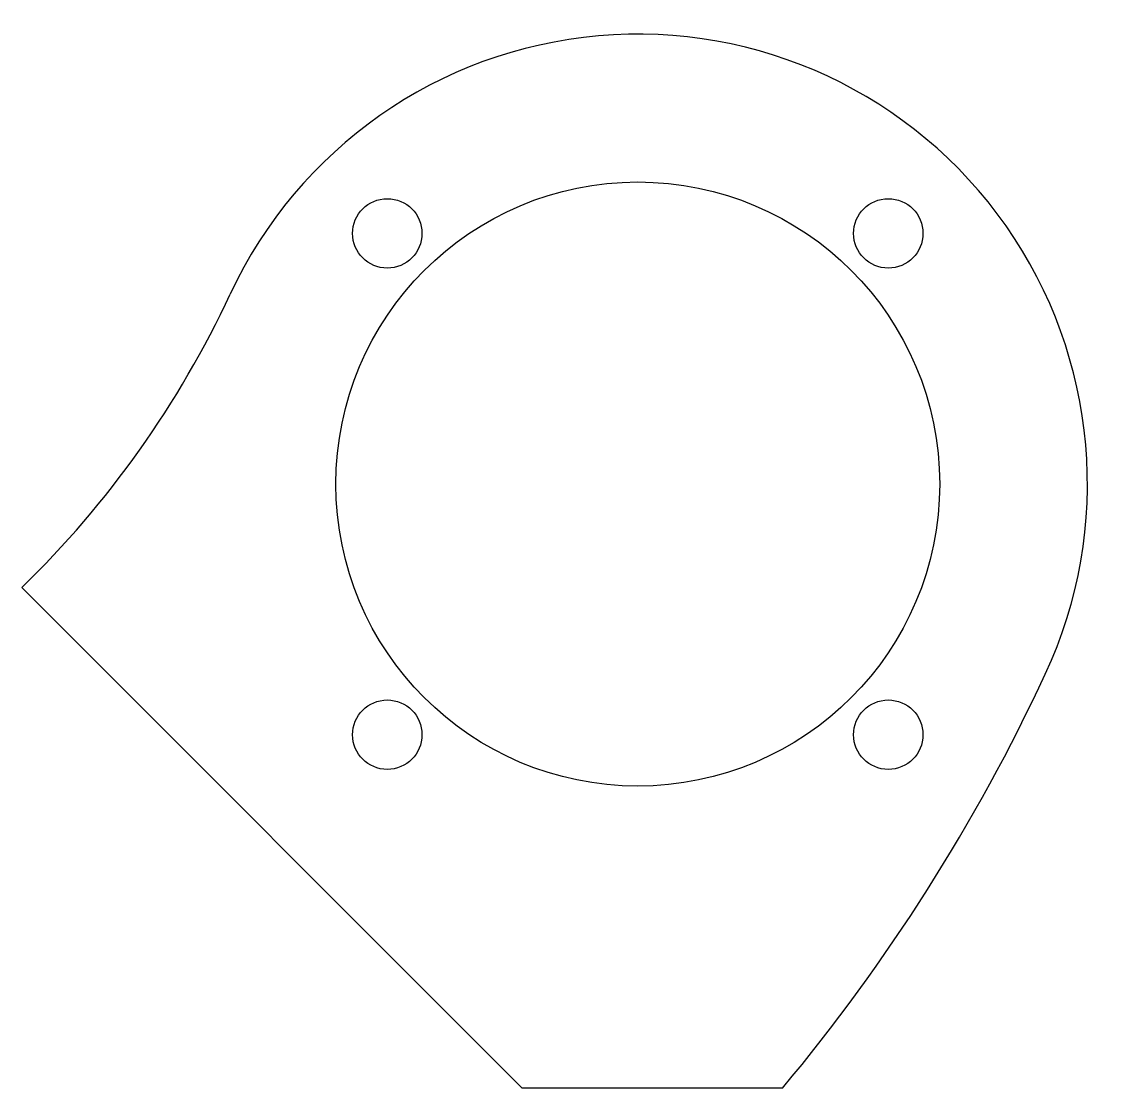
# Model space of a CAD drawing. Extents: x -47.9 to 37, y -47 to 36.
import ezdxf

# ---------------------------------------------------------------- set-up
doc = ezdxf.new("R2010")
doc.units = 0

# ---------------------------------------------------------------- blocks, each defined once
blk = doc.blocks.new('COMMON')
at = {"layer": 'Step_Models', "color": 0}
for p in [(-47.948, -8.052), (11.266, -47)]:
    blk.add_line(p, (-9, -47), dxfattribs=at)
for centre, radius in [((0, 0), 23.5), ((-19.5, 19.5), 2.7), ((19.5, 19.5), 2.7), ((-19.5, -19.5), 2.7), ((19.5, -19.5), 2.7)]:
    blk.add_circle(centre, radius, dxfattribs=at)
for centre, radius, start, end in [((0, 0), 35, -24.98493, 155.01515), ((-102, 47.531), 77.531, -45.79994, -24.985), ((-102, 47.531), 147.531, -39.84798, -24.98495)]:
    blk.add_arc(centre, radius, start, end, dxfattribs=at)

msp = doc.modelspace()

# ---------------------------------------------------------------- block references
at = {"layer": 'Step_Models', "color": 0}
msp.add_blockref('COMMON', (0, 0), dxfattribs=at)

doc.saveas('drawing.dxf')
